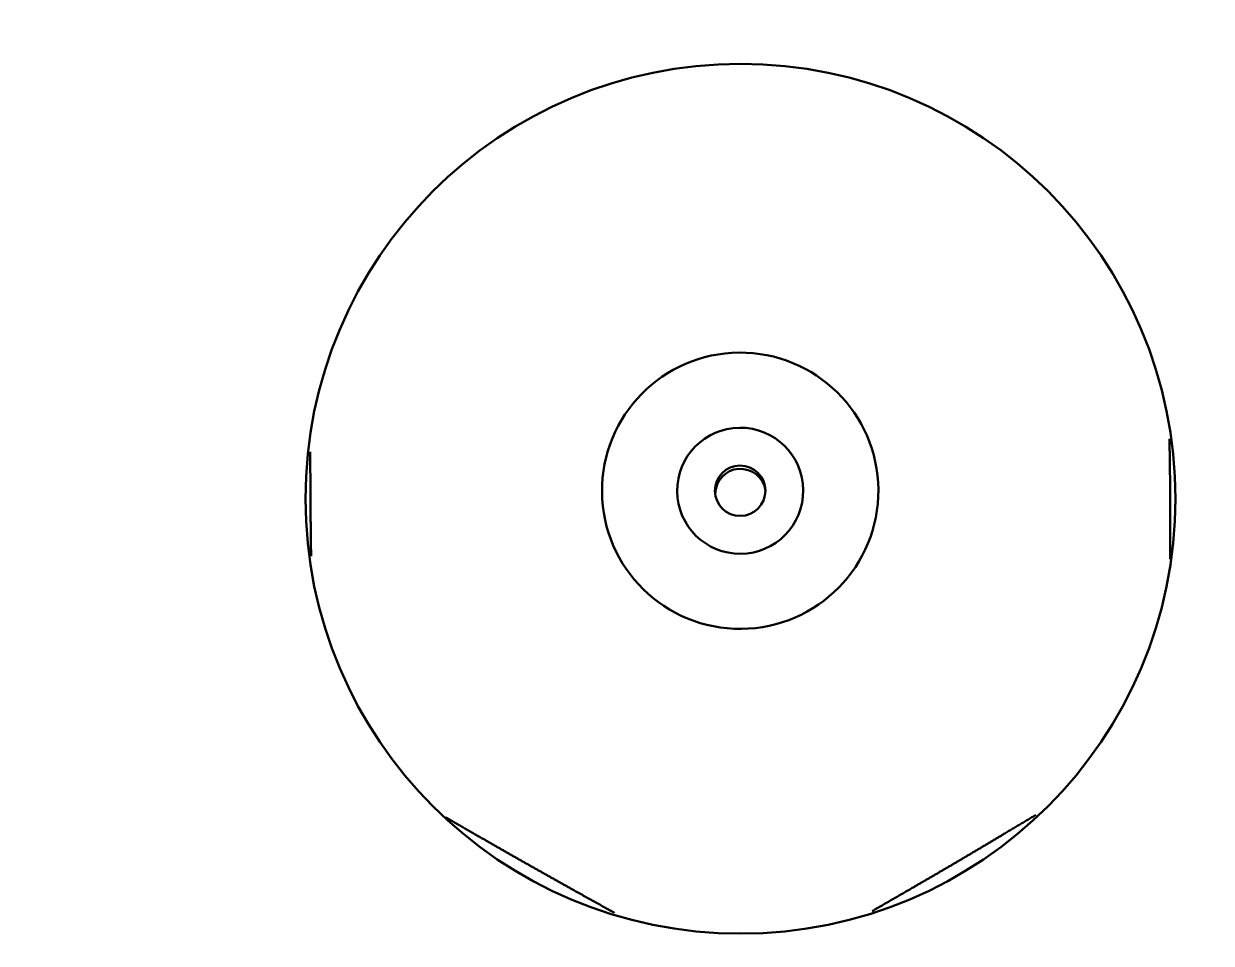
# Paper-space layout 'Layout1' of a CAD drawing. Header units: millimetres. Extents: x 69 to 348, y 30 to 269.
# Drawn here: x 221.08 to 239.91, y 239.8 to 254.39 of the extents above; entities that cross this region are included whole.
import ezdxf

# ---------------------------------------------------------------- set-up
doc = ezdxf.new("R2010")
doc.units = ezdxf.units.MM
doc.layers.add('170', color=7, linetype='Continuous', true_color=0xffffff)

psp = doc.layouts.get("Layout1")

# ---------------------------------------------------------------- linework, layer by layer
at = {"layer": '170', "color": 155, "linetype": 'Continuous', "lineweight": 50}
for p, q in [((239.261, 247.04), (239.252, 247.807)), ((225.62, 247.598), (225.623, 246.926))]:
    psp.add_line(p, q, dxfattribs=at)
psp.add_circle((232.446, 246.856), 6.9, dxfattribs=at)
at = {"layer": '170', "color": 155, "linetype": 'Continuous', "lineweight": 13}
psp.add_circle((232.446, 246.856), 6.9, dxfattribs=at)
at = {"layer": '170', "color": 155, "linetype": 'Continuous', "lineweight": 50}
for centre, radius, start, end in [((232.442, 246.983), 22, 67.1194, 166.1925), ((232.442, 246.983), 21.6, 68.3006, 165.9337), ((232.442, 246.983), 22, 247.125, 52.2806), ((232.442, 246.983), 21.6, 248.3062, 51.0994), ((232.442, 246.983), 2.192, 0.4773, 180.4773), ((232.442, 246.983), 1, 0.4773, 180.4773), ((232.442, 246.983), 0.4, 0.4773, 180.4773), ((232.446, 246.931), 0.4, 7.6106, 180), ((232.442, 246.983), 2.192, 180.4773, 0.4773), ((232.442, 246.983), 1, 180.4773, 0.4773), ((232.442, 246.983), 0.4, 180.4773, 0.4773)]:
    psp.add_arc(centre, radius, start, end, dxfattribs=at)
for points, knots in [([(239.265, 245.895), (239.265, 246.194), (239.264, 246.617), (239.261, 247.04)], [0, 0, 0.261692, 0.630762, 1, 1]), ([(225.623, 246.926), (225.628, 246.503), (225.633, 246.081), (225.635, 245.947)], [0, 0, 0.431648, 0.863208, 1, 1]), ([(227.767, 241.803), (228.348, 241.468), (228.714, 241.258), (229.082, 241.049), (229.45, 240.842), (229.819, 240.635), (230.45, 240.284)], [0, 0, 0.217236, 0.354341, 0.491491, 0.628635, 0.765759, 1, 1]), ([(234.535, 240.312), (235.17, 240.68), (235.536, 240.892), (235.901, 241.106), (236.264, 241.321), (236.627, 241.537), (237.133, 241.839)], [0, 0, 0.243659, 0.383888, 0.524159, 0.664424, 0.804672, 1, 1])]:
    psp.add_open_spline(points, degree=1, knots=knots, dxfattribs=at)

doc.saveas('drawing.dxf')
